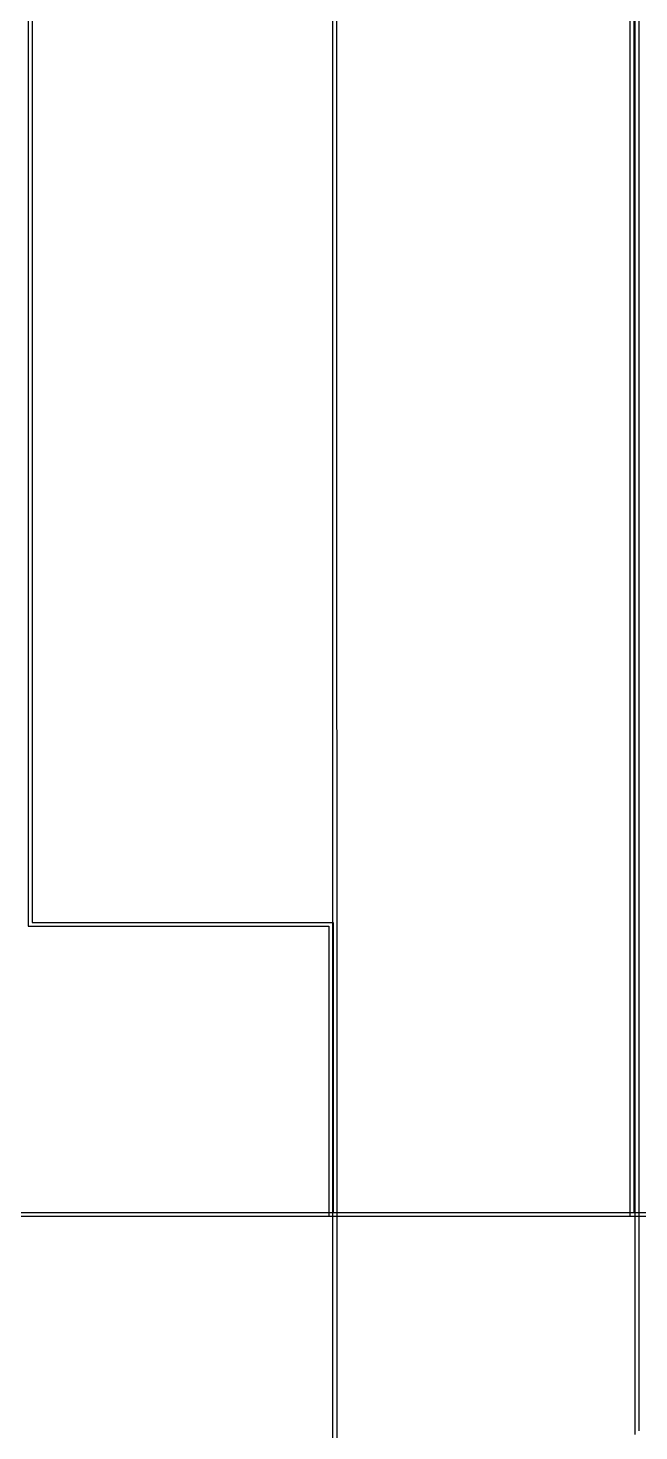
# Model space of a CAD drawing. Header units: inches. Extents: x 4821 to 127877, y 58012 to 433683.
# Drawn here: x 32822 to 33330, y 223937 to 225104 of the extents above; entities that cross this region are included whole.
import ezdxf
from ezdxf.xclip import XClip

# ---------------------------------------------------------------- set-up
doc = ezdxf.new("R2010")
doc.units = ezdxf.units.IN
doc.header["$MEASUREMENT"] = 0
doc.header["$XCLIPFRAME"] = 2
doc.layers.add('A-WAL-CMU', color=7, linetype='Continuous')

# ---------------------------------------------------------------- blocks, each defined once
blk = doc.blocks.new('FIRST SLAB EDGE')
at = {"layer": 'A-WAL-CMU'}
for p, q in [((1200422.3, -1728509.3), (1200422.3, -1729736.1)), ((1200672.3, -1729313.5), (1200672.3, -1730236.1))]:
    blk.add_line(p, q, dxfattribs=at)
blk.add_lwpolyline([(1200672.3, -1728513.5), (1200922.3, -1728513.5), (1200922.3, -1729313.5), (1200672.3, -1729313.5)], dxfattribs=at)

msp = doc.modelspace()

# ---------------------------------------------------------------- linework, layer by layer
at = {"layer": 'A-WAL-CMU'}
for p, q in [((33078.3, 225160), (33078.4, 223437.4)), ((33329.5, 225160), (33329.5, 223937.4)), ((33074.9, 225157), (33075, 223434.4)), ((33326.1, 225157), (33326.1, 223934.4))]:
    msp.add_line(p, q, dxfattribs=at)

# ---------------------------------------------------------------- block references
ref = msp.add_blockref('FIRST SLAB EDGE', (1233747.6, 1953673.5), dxfattribs=dict(at, xscale=-1))
XClip(ref).set_block_clipping_path([(1196236.1121028436, -1729554.8924368375), (1201281.1159926755, -1720979.7328682605)])
ref = msp.add_blockref('FIRST SLAB EDGE', (1233744.2, 1953670.5), dxfattribs=dict(at, xscale=-1))
XClip(ref).set_block_clipping_path([(1196236.1121028436, -1729554.8924368375), (1201281.1159926755, -1720979.7328682605)])

doc.saveas('drawing.dxf')
